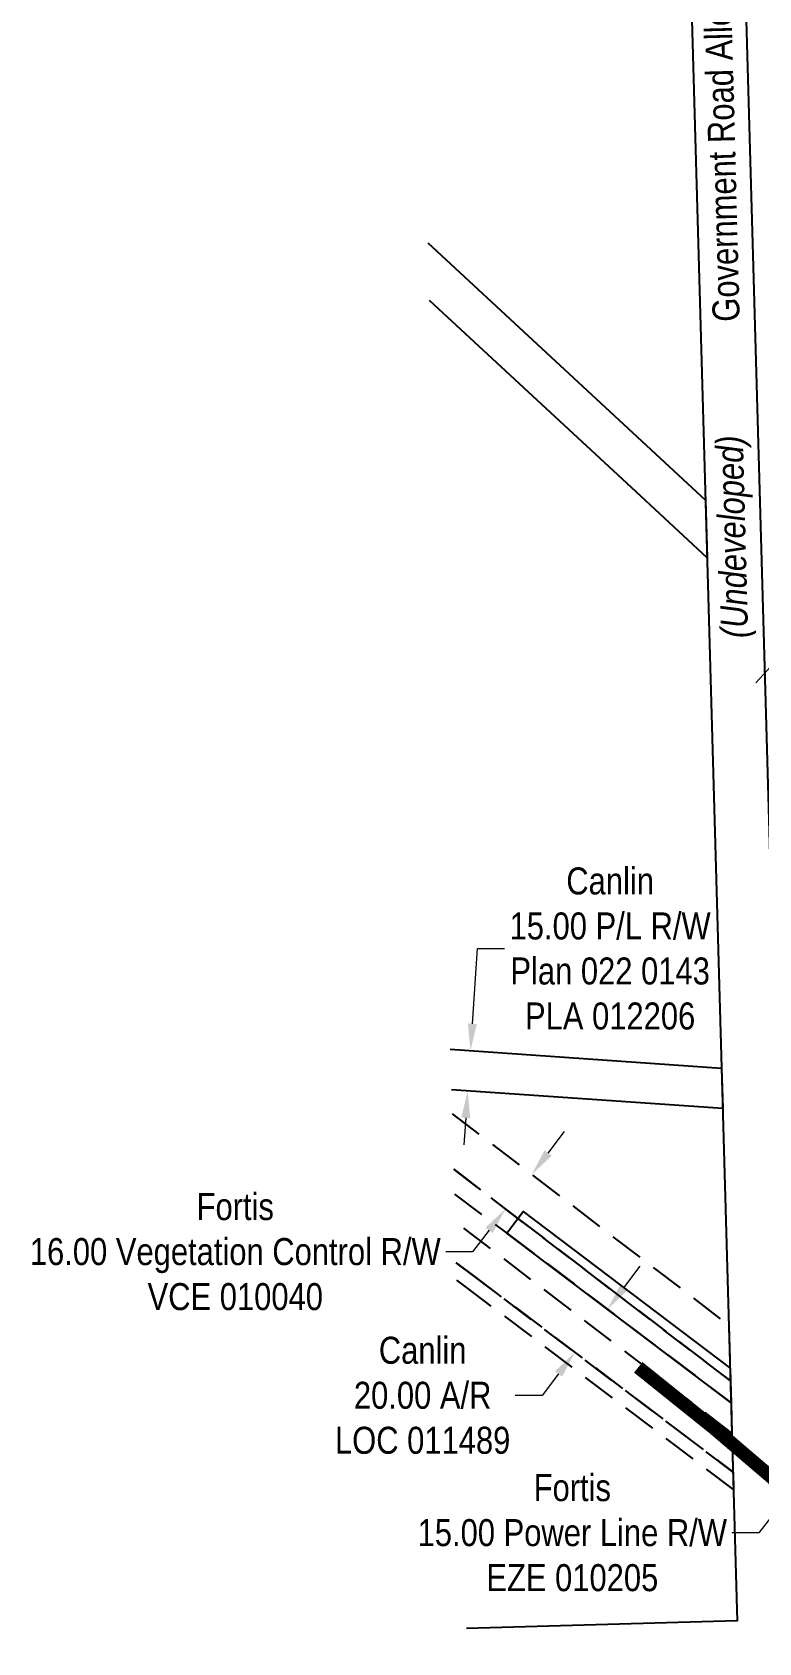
# Model space of a CAD drawing. Extents: x 626668 to 628700, y 5819173 to 5821810.
# Drawn here: x 626668 to 626937, y 5820874 to 5821471 of the extents above; entities that cross this region are included whole.
import ezdxf
from ezdxf.enums import TextEntityAlignment as Align

# ---------------------------------------------------------------- set-up
doc = ezdxf.new("R2010")
doc.units = 0
doc.header["$LTSCALE"] = 5
doc.header["$PDSIZE"] = 0.5
doc.linetypes.add('foc-ACCESSROAD', pattern=[3.75, 2.5, -1.25])
doc.linetypes.add('foc-FLOWLINE', pattern=[3.75, 2.5, -1.25])
doc.layers.get('Defpoints').update_dxf_attribs({"color": 9})
for name, color, linetype in [('AS-ROADS', 254, 'Continuous'), ('C-AR', 13, 'foc-ACCESSROAD'), ('C-RW', 13, 'Continuous'), ('F-EZE', 190, 'foc-FLOWLINE'), ('F-VCE', 190, 'foc-FLOWLINE'), ('L-ROAD-T', 7, 'Continuous'), ('L-SEC', 7, 'Continuous')]:
    doc.layers.add(name, color=color, linetype=linetype)
for name, color, linetype, lineweight in [('C-AR-T', 13, 'Continuous', 9), ('C-RW-T', 13, 'Continuous', 9), ('F-EZE-T', 190, 'Continuous', 9), ('F-VCE-T', 190, 'Continuous', 9), ('T-TEXT', 48, 'Continuous', 18)]:
    doc.layers.add(name, color=color, linetype=linetype, lineweight=lineweight)
doc.styles.add('80CG', font='ARIALN.TTF', dxfattribs={"height": 10})
doc.styles.add('80L', font='ARIALN.TTF', dxfattribs={"height": 10})
doc.styles.add('80LS', font='ARIALNI.TTF', dxfattribs={"height": 10})
doc.dimstyles.new('Compass 5 000', dxfattribs={"dimscale": 5, "dimtxt": 9, "dimasz": 2, "dimexe": 0.2, "dimexo": 0.0625, "dimgap": 0.5, "dimtad": 0, "dimtih": 1, "dimtoh": 1, "dimzin": 0, "dimdsep": 46, "dimtxsty": '80CG', "dimcen": 0.1, "dimse1": 1, "dimse2": 1, "dimclrd": 256, "dimclrt": 256, "dimaunit": 1, "dimadec": 4, "dimazin": 0, "dimtfac": 0.06, "dimtofl": 0, "dimtmove": 0, "dimatfit": 1, "dimfxl": 0.2, "dimtolj": 1, "dimtzin": 0, "dimlwd": -1, "dimarcsym": 0})

# ---------------------------------------------------------------- blocks, each defined once
blk = doc.blocks.new('*D555')
at = {"layer": 'Defpoints', "color": 0, "transparency": 16777216}
for p in [(626958.55, 5820947.09), (626949.43, 5820935.16), (626951.46, 5820933.62)]:
    blk.add_point(p, dxfattribs=at)
at = {"layer": 'F-EZE-T', "transparency": 16777216}
for p, q in [((626966.64, 5820953.49), (626972.72, 5820961.43)), ((626945.38, 5820925.67), (626937.33, 5820915.13)), ((626937.33, 5820915.13), (626927.33, 5820915.13))]:
    blk.add_line(p, q, dxfattribs=at)
for points in [[(626965.32, 5820954.5), (626967.97, 5820952.48), (626960.57, 5820945.54)], [(626944.06, 5820926.68), (626946.71, 5820924.66), (626951.46, 5820933.62)]]:
    blk.add_solid(points, dxfattribs=at)
at = {"layer": 'F-EZE-T', "transparency": 16777216, "insert": (626868.19, 5820915.13), "char_height": 10, "attachment_point": 5, "style": '80CG'}
blk.add_mtext('\\A1;Fortis\\P15.00 Power Line R/W\\PEZE 010205', dxfattribs=at)
blk = doc.blocks.new('*D565')
at = {"layer": 'C-AR-T', "transparency": 16777216}
for p, q in [((626887.24, 5821005.89), (626893.27, 5821013.86)), ((626863.11, 5820973.97), (626857.07, 5820966)), ((626857.07, 5820966), (626847.07, 5820966))]:
    blk.add_line(p, q, dxfattribs=at)
for points in [[(626885.91, 5821006.89), (626888.57, 5821004.88), (626881.21, 5820997.91)], [(626861.78, 5820974.98), (626864.44, 5820972.97), (626869.14, 5820981.95)]]:
    blk.add_solid(points, dxfattribs=at)
at = {"layer": 'Defpoints', "color": 0, "transparency": 16777216}
for p in [(626876.61, 5821001.39), (626864.54, 5820985.43), (626869.14, 5820981.95)]:
    blk.add_point(p, dxfattribs=at)
at = {"layer": 'C-AR-T', "transparency": 16777216, "insert": (626812.76, 5820966), "char_height": 10, "attachment_point": 5, "style": '80CG'}
blk.add_mtext('\\A1;Canlin\\P20.00 A/R\\PLOC 011489', dxfattribs=at)
blk = doc.blocks.new('*D578')
at = {"layer": 'C-RW-T', "transparency": 16777216}
for p, q in [((626966.94, 5821263.08), (626973.74, 5821270.42)), ((626973.74, 5821270.42), (626983.74, 5821270.42)), ((626943.01, 5821237.23), (626936.21, 5821229.9))]:
    blk.add_line(p, q, dxfattribs=at)
for points in [[(626965.72, 5821264.21), (626968.17, 5821261.95), (626960.15, 5821255.74)], [(626941.79, 5821238.37), (626944.23, 5821236.1), (626949.8, 5821244.57)]]:
    blk.add_solid(points, dxfattribs=at)
at = {"layer": 'Defpoints', "color": 0, "transparency": 16777216}
for p in [(626959.84, 5821256.02), (626960.15, 5821255.74), (626949.5, 5821244.85)]:
    blk.add_point(p, dxfattribs=at)
at = {"layer": 'C-RW-T', "transparency": 16777216, "insert": (627022.83, 5821270.42), "char_height": 10, "attachment_point": 5, "style": '80CG'}
blk.add_mtext('\\A1;Canlin\\P15.24 P/L R/W\\PPlan 3057 RS\\PPLA 2253', dxfattribs=at)
blk = doc.blocks.new('*D581')
at = {"layer": 'C-RW-T', "transparency": 16777216}
for p, q in [((626831.17, 5821103.66), (626833.12, 5821131.44)), ((626833.12, 5821131.44), (626843.12, 5821131.44)), ((626828.72, 5821068.76), (626828.03, 5821058.78))]:
    blk.add_line(p, q, dxfattribs=at)
for points in [[(626829.51, 5821103.77), (626832.83, 5821103.54), (626830.47, 5821093.68)], [(626827.06, 5821068.87), (626830.39, 5821068.64), (626829.42, 5821078.73)]]:
    blk.add_solid(points, dxfattribs=at)
at = {"layer": 'Defpoints', "color": 0, "transparency": 16777216}
for p in [(626830.47, 5821093.68), (626831.95, 5821093.58), (626830.9, 5821078.63)]:
    blk.add_point(p, dxfattribs=at)
at = {"layer": 'C-RW-T', "transparency": 16777216, "insert": (626882.2, 5821131.44), "char_height": 10, "attachment_point": 5, "style": '80CG'}
blk.add_mtext('\\A1;Canlin\\P15.00 P/L R/W\\PPlan 022 0143\\PPLA 012206', dxfattribs=at)
blk = doc.blocks.new('*D601')
at = {"layer": 'Defpoints', "color": 0, "transparency": 16777216}
for p in [(626838.18, 5821059.25), (626828.46, 5821046.53), (626853.15, 5821047.81)]:
    blk.add_point(p, dxfattribs=at)
at = {"layer": 'F-VCE-T', "transparency": 16777216}
for p, q in [((626859.22, 5821055.75), (626865.29, 5821063.69)), ((626837.35, 5821027.14), (626831.28, 5821019.2)), ((626831.28, 5821019.2), (626821.28, 5821019.2))]:
    blk.add_line(p, q, dxfattribs=at)
for points in [[(626857.9, 5821056.76), (626860.55, 5821054.74), (626853.15, 5821047.81)], [(626836.03, 5821028.15), (626838.68, 5821026.13), (626843.43, 5821035.09)]]:
    blk.add_solid(points, dxfattribs=at)
at = {"layer": 'F-VCE-T', "transparency": 16777216, "insert": (626743.35, 5821019.2), "char_height": 10, "attachment_point": 5, "style": '80CG'}
blk.add_mtext('\\A1;Fortis\\P16.00 Vegetation Control R/W\\PVCE 010040', dxfattribs=at)

msp = doc.modelspace()

# ---------------------------------------------------------------- linework, layer by layer
at = {"layer": 'AS-ROADS', "const_width": 4.998, "flags": 128}
msp.add_lwpolyline([(626892.616, 5820976.398), (626920.884, 5820953.711), (626987.45, 5820896.855)], dxfattribs=at)
at = {"layer": 'C-AR'}
msp.add_lwpolyline([(626824.505, 5821040.491), (626843.908, 5821026.123), (626927.008, 5820963.272), (626927.326, 5820952.066), (626927.737, 5820937.631), (626831.917, 5821010.101), (626825.215, 5821015.064)], dxfattribs=at)
at = {"layer": 'C-RW'}
for points in [[(626814.665, 5821392.814), (626917.513, 5821297.538), (626918.119, 5821276.204), (626891.837, 5821300.568), (626815.26, 5821371.503)], [(626823.005, 5821094.197), (626923.487, 5821087.249), (626923.914, 5821072.194), (626823.425, 5821079.142)]]:
    msp.add_lwpolyline(points, dxfattribs=at)
msp.add_lwpolyline([(626926.778, 5820971.378), (626927.008, 5820963.272), (626843.908, 5821026.123), (626848.027, 5821031.569), (626849.942, 5821034.102), (626926.644, 5820976.093), (626926.778, 5820971.378)], close=True, dxfattribs=at)
at = {"layer": 'F-EZE'}
msp.add_lwpolyline([(626824.246, 5821049.741), (626848.027, 5821031.564), (626926.778, 5820971.372), (626927.008, 5820963.267), (626927.326, 5820952.061), (626824.786, 5821030.437)], dxfattribs=at)
at = {"layer": 'F-VCE'}
for points in [[(626823.671, 5821070.337), (626926.193, 5820991.975), (626926.644, 5820976.093), (626926.778, 5820971.378), (626848.027, 5821031.569), (626824.246, 5821049.746)], [(626825.215, 5821015.064), (626831.917, 5821010.101), (626927.737, 5820937.631), (626927.918, 5820931.22), (626828.919, 5821006.094), (626825.392, 5821008.706)]]:
    msp.add_lwpolyline(points, dxfattribs=at)
at = {"layer": 'L-SEC'}
for p, q in [((626906.497, 5821685.38), (626929.303, 5820882.481)), ((626926.602, 5821685.951), (626949.408, 5820883.052)), ((626929.305, 5820882.503), (626828.995, 5820879.73))]:
    msp.add_line(p, q, dxfattribs=at)

# ---------------------------------------------------------------- texts
at = {"layer": 'L-ROAD-T', "style": '80L'}
msp.add_text('Government Road Allowance', height=9.99651, rotation=91.51935, dxfattribs=at).set_placement((626923.242, 5821438.015), align=Align.MIDDLE_CENTER)
at = {"layer": 'T-TEXT', "style": '80LS'}
msp.add_text('(Undeveloped)', height=9.99651, rotation=91.51935, dxfattribs=at).set_placement((626927.328, 5821283.935), align=Align.MIDDLE_CENTER)

# ---------------------------------------------------------------- dimensions: what is measured, and where the dimension line sits
at = {"layer": 'C-AR-T'}
dim = msp.add_aligned_dim(p1=(626876.607, 5821001.391), p2=(626864.536, 5820985.431), distance=5.771, text='Canlin\\P20.00 A/R\\PLOC 011489', dimstyle='Compass 5 000', dxfattribs=at)
dim.commit()
dim.dimension.update_dxf_attribs({"geometry": '*D565', "text_midpoint": (626812.76, 5820965.998)})
at = {"layer": 'C-RW-T'}
dim = msp.add_aligned_dim(p1=(626949.499, 5821244.853), p2=(626959.845, 5821256.024), distance=-0.415, text='Canlin\\P15.24 P/L R/W\\PPlan 3057 RS\\PPLA 2253', dimstyle='Compass 5 000', dxfattribs=at)
dim.commit()
dim.dimension.update_dxf_attribs({"geometry": '*D578', "text_midpoint": (627022.825, 5821270.415)})
dim = msp.add_linear_dim(base=(626830.472, 5821093.682), p1=(626830.899, 5821078.629), p2=(626831.947, 5821093.579), angle=85.991124, text='Canlin\\P15.00 P/L R/W\\PPlan 022 0143\\PPLA 012206', dimstyle='Compass 5 000', dxfattribs=at)
dim.commit()
dim.dimension.update_dxf_attribs({"geometry": '*D581', "text_midpoint": (626882.204, 5821131.442), "dimtype": 161})
at = {"layer": 'F-EZE-T'}
dim = msp.add_linear_dim(base=(626951.456, 5820933.617), p1=(626958.547, 5820947.089), p2=(626949.432, 5820935.164), angle=232.609239, text='Fortis\\P15.00 Power Line R/W\\PEZE 010205', dimstyle='Compass 5 000', dxfattribs=at)
dim.commit()
dim.dimension.update_dxf_attribs({"geometry": '*D555', "text_midpoint": (626868.187, 5820915.132), "dimtype": 161})
at = {"layer": 'F-VCE-T'}
dim = msp.add_linear_dim(base=(626853.15, 5821047.805), p1=(626828.458, 5821046.527), p2=(626838.18, 5821059.247), angle=52.607837, text='Fortis\\P16.00 Vegetation Control R/W\\PVCE 010040', dimstyle='Compass 5 000', dxfattribs=at)
dim.commit()
dim.dimension.update_dxf_attribs({"geometry": '*D601', "text_midpoint": (626743.349, 5821019.195), "dimtype": 161})

doc.saveas('drawing.dxf')
